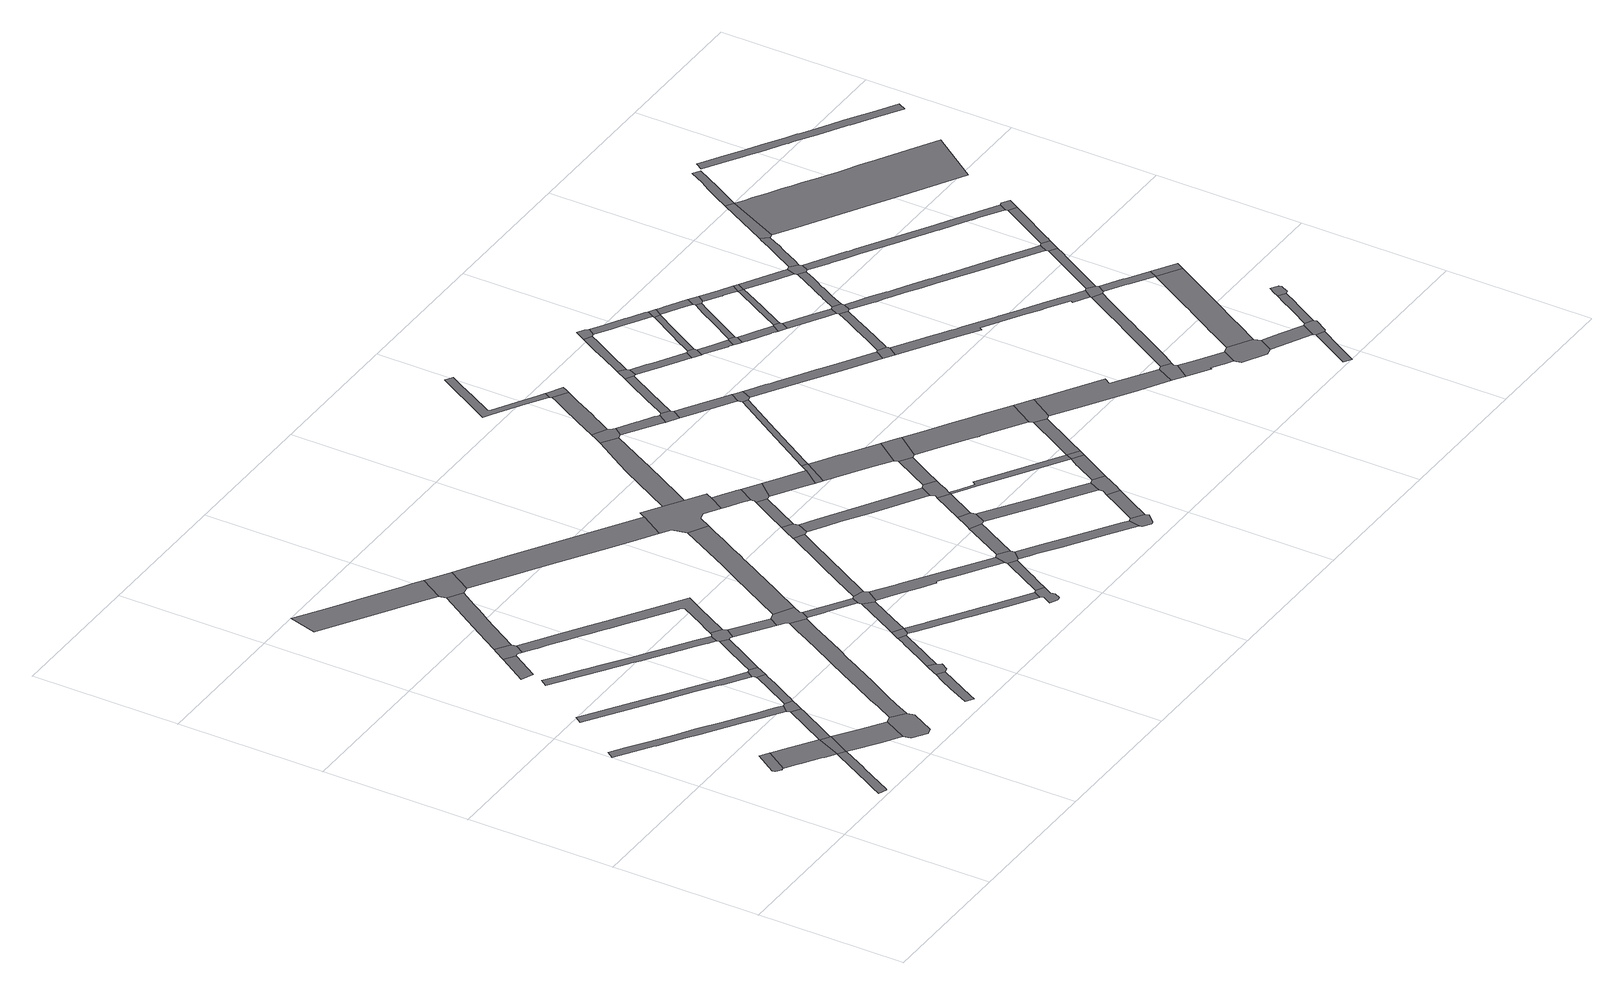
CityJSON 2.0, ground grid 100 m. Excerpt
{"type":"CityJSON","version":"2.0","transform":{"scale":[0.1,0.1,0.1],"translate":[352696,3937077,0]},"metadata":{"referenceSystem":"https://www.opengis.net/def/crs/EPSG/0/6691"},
"CityObjects":{
"road1":{"type":"Road","geometry":[{"type":"MultiSurface","lod":"1","boundaries":[[[0,1,2,3,4,5,6,7]]]}]},
"road2":{"type":"Road","attributes":{"RoadStructureAttribute.sectionType":"1"},"geometry":[{"type":"MultiSurface","lod":"1","boundaries":[[[8,9,10,11,5,4,12,13,14,15,16,17]]]}]},
"road3":{"type":"Road","attributes":{"RoadStructureAttribute.sectionType":"1"},"geometry":[{"type":"MultiSurface","lod":"1","boundaries":[[[18,19,20,21,22,23,24,25,26,27,28,29,30,31,32,33,34,35,36,37,38]]]}]},
"road4":{"type":"Road","attributes":{"RoadStructureAttribute.sectionType":"1"},"geometry":[{"type":"MultiSurface","lod":"1","boundaries":[[[39,40,41,42,43,17,44,45,46,47,48,49,50,51,52,53,54,55,56,57,43,58,59,60,61,62,63]]]}]},
"road5":{"type":"Road","geometry":[{"type":"MultiSurface","lod":"1","boundaries":[[[42,64,8,17,43]]]}]},
"road6":{"type":"Road","attributes":{"RoadStructureAttribute.sectionType":"1"},"geometry":[{"type":"MultiSurface","lod":"1","boundaries":[[[8,64,65,66,67,68,69]]]}]},
"road7":{"type":"Road","attributes":{"RoadStructureAttribute.sectionType":"1"},"geometry":[{"type":"MultiSurface","lod":"1","boundaries":[[[70,71,72,73,74,75,76,77,78,79,80,81,82,83,84,85,86,87,88,89,90,91,92,93]]]}]},
"road8":{"type":"Road","geometry":[{"type":"MultiSurface","lod":"1","boundaries":[[[62,94,95,96,97,98,99,63]]]}]},
"road9":{"type":"Road","geometry":[{"type":"MultiSurface","lod":"1","boundaries":[[[68,100,101,102,27,26,69]]]}]},
"road10":{"type":"Road","attributes":{"RoadStructureAttribute.sectionType":"1"},"geometry":[{"type":"MultiSurface","lod":"1","boundaries":[[[103,104,105,106,107,108]]]}]},
"road11":{"type":"Road","attributes":{"RoadStructureAttribute.sectionType":"1"},"geometry":[{"type":"MultiSurface","lod":"1","boundaries":[[[109,110,111,112,102,101,113,114,115,116,117,118,119,120,121]]]}]},
"road12":{"type":"Road","geometry":[{"type":"MultiSurface","lod":"1","boundaries":[[[122,123,124,125,106,105,126,127]]]}]},
"road13":{"type":"Road","attributes":{"RoadStructureAttribute.sectionType":"1"},"geometry":[{"type":"MultiSurface","lod":"1","boundaries":[[[128,129,130,131,132,133,134,135,136,137,138,139,140,141,142,143,144,145,146,147,148,149,150,151,152,153,154,155,156,157,158,159,160,161]]]}]},
"road14":{"type":"Road","geometry":[{"type":"MultiSurface","lod":"1","boundaries":[[[83,82,162,121,120,163,164,165,166]]]}]},
"road15":{"type":"Road","attributes":{"RoadStructureAttribute.sectionType":"1"},"geometry":[{"type":"MultiSurface","lod":"1","boundaries":[[[167,168,124,123,169,170,171,172,173,174,175]]]}]},
"road16":{"type":"Road","attributes":{"RoadStructureAttribute.sectionType":"1"},"geometry":[{"type":"MultiSurface","lod":"1","boundaries":[[[176,177,178,179,180,181,182]]]}]},
"road17":{"type":"Road","attributes":{"RoadStructureAttribute.sectionType":"1"},"geometry":[{"type":"MultiSurface","lod":"1","boundaries":[[[183,184,185,186,187,188,189,190,191,192,193,194,195,196]]]}]},
"road18":{"type":"Road","attributes":{"RoadStructureAttribute.sectionType":"1"},"geometry":[{"type":"MultiSurface","lod":"1","boundaries":[[[165,197,198,199,200,201,202,203,204,166]]]}]},
"road19":{"type":"Road","attributes":{"RoadStructureAttribute.sectionType":"1"},"geometry":[{"type":"MultiSurface","lod":"1","boundaries":[[[205,206,207,208,209,210,211,212,213,214,215,216,217,218,219,220,221,222,223,224,225,226,227,228,229,230,231,232,233,234,235,236,237,99,98]]]}]},
"road20":{"type":"Road","attributes":{"RoadStructureAttribute.sectionType":"1"},"geometry":[{"type":"MultiSurface","lod":"1","boundaries":[[[238,239,240,241,242,243,244,245,246,247,248,249,250,251,252,253,254,255,256,257,258,259,260,261,262,263,264,265,266,267,268,269,270,271,122,127]]]}]},
"road21":{"type":"Road","geometry":[{"type":"MultiSurface","lod":"1","boundaries":[[[272,273,274,275,276,179,178,277]]]}]},
"road22":{"type":"Road","geometry":[{"type":"MultiSurface","lod":"1","boundaries":[[[278,161,160,199,198,279,280,281,260,259]]]}]},
"road23":{"type":"Road","attributes":{"RoadStructureAttribute.sectionType":"1"},"geometry":[{"type":"MultiSurface","lod":"1","boundaries":[[[282,283,284,285,286,287,288,289,290,291,292,293,294,295,296,297,275,274]]]}]},
"road24":{"type":"Road","attributes":{"RoadStructureAttribute.sectionType":"1"},"geometry":[{"type":"MultiSurface","lod":"1","boundaries":[[[298,281,280,299]]]}]},
"road25":{"type":"Road","geometry":[{"type":"MultiSurface","lod":"1","boundaries":[[[300,301,189,188,167,175,302]]]}]},
"road26":{"type":"Road","geometry":[{"type":"MultiSurface","lod":"1","boundaries":[[[303,304,289,288,305,306]]]}]},
"road27":{"type":"Road","geometry":[{"type":"MultiSurface","lod":"1","boundaries":[[[307,223,222,308,309,310,311,312,298,299]]]}]},
"road28":{"type":"Road","attributes":{"RoadStructureAttribute.sectionType":"1"},"geometry":[{"type":"MultiSurface","lod":"1","boundaries":[[[313,314,315,316,317,318,319,303,306]]]}]},
"road29":{"type":"Road","attributes":{"RoadStructureAttribute.sectionType":"1"},"geometry":[{"type":"MultiSurface","lod":"1","boundaries":[[[308,320,321,322,323,324,325,326,327,309]]]}]},
"road30":{"type":"Road","attributes":{"RoadStructureAttribute.sectionType":"1"},"geometry":[{"type":"MultiSurface","lod":"1","boundaries":[[[328,329,330,331,332,333,334,335,336,337,338,306,305,339,340,341,342,343,344,345,346,347,348,349,350,351]]]}]},
"road31":{"type":"Road","geometry":[{"type":"MultiSurface","lod":"1","boundaries":[[[325,324,316,315,352,353,354,355]]]}]},
"road32":{"type":"Road","attributes":{"RoadStructureAttribute.sectionType":"1"},"geometry":[{"type":"MultiSurface","lod":"1","boundaries":[[[356,357,358,359,300,302,360,361,362,363,364,365,366]]]}]},
"road33":{"type":"Road","attributes":{"RoadStructureAttribute.sectionType":"1"},"geometry":[{"type":"MultiSurface","lod":"1","boundaries":[[[367,368,369,370,371,372,312,311,373,374,375,376,377,378,379,380,381,382,383,384,385,386,387,388]]]}]},
"road34":{"type":"Road","attributes":{"RoadStructureAttribute.sectionType":"1"},"geometry":[{"type":"MultiSurface","lod":"1","boundaries":[[[389,390,391,392,393,394,355,354,395,396,397,398,399,400,401,402,403]]]}]},
"road35":{"type":"Road","geometry":[{"type":"MultiSurface","lod":"1","boundaries":[[[404,405,406,328,351,407,408,409,410,411,412,413,414]]]}]},
"road36":{"type":"Road","attributes":{"RoadStructureAttribute.sectionType":"1"},"geometry":[{"type":"MultiSurface","lod":"1","boundaries":[[[415,416,417,418,419,353,352,420,421,422,423,424,425,426,427,428,429,430]]]}]},
"road37":{"type":"Road","attributes":{"RoadStructureAttribute.sectionType":"1"},"geometry":[{"type":"MultiSurface","lod":"1","boundaries":[[[431,432,433,434,406,405,435,436,437,438,439,440,441]]]}]},
"road38":{"type":"Road","geometry":[{"type":"MultiSurface","lod":"1","boundaries":[[[402,442,443,444,445,446,403]]]}]},
"road39":{"type":"Road","geometry":[{"type":"MultiSurface","lod":"1","boundaries":[[[447,448,449,450,451,452,453,454,366,365,455,367,388]]]}]},
"road40":{"type":"Road","geometry":[{"type":"MultiSurface","lod":"1","boundaries":[[[456,457,458,459,430,429,431,441]]]}]},
"road41":{"type":"Road","attributes":{"RoadStructureAttribute.sectionType":"1"},"geometry":[{"type":"MultiSurface","lod":"1","boundaries":[[[460,461,445,444,462]]]}]},
"road42":{"type":"Road","attributes":{"RoadStructureAttribute.sectionType":"1"},"geometry":[{"type":"MultiSurface","lod":"1","boundaries":[[[458,463,464,465,466,467,468,469,459]]]}]},
"road43":{"type":"Road","attributes":{"RoadStructureAttribute.sectionType":"1"},"geometry":[{"type":"MultiSurface","lod":"1","boundaries":[[[470,471,472,473,474,475,476,477,450,449]]]}]},
"road44":{"type":"Road","attributes":{"RoadStructureAttribute.sectionType":"1"},"geometry":[{"type":"MultiSurface","lod":"1","boundaries":[[[478,479,480,481,482,457,456,483,484,485,486,487,488,489,490,491]]]}]},
"road45":{"type":"Road","attributes":{"RoadStructureAttribute.sectionType":"1"},"geometry":[{"type":"MultiSurface","lod":"1","boundaries":[[[492,493,494,443,442,495,496,497,498,499,500,501]]]}]},
"road46":{"type":"Road","geometry":[{"type":"MultiSurface","lod":"1","boundaries":[[[502,503,504,474,473,505,460,462]]]}]},
"road47":{"type":"Road","geometry":[{"type":"MultiSurface","lod":"1","boundaries":[[[506,507,508,509,510,467,466,511]]]}]},
"road48":{"type":"Road","attributes":{"RoadStructureAttribute.sectionType":"1"},"geometry":[{"type":"MultiSurface","lod":"1","boundaries":[[[452,512,513,514,515,516,517,518,519,453]]]}]},
"road49":{"type":"Road","attributes":{"RoadStructureAttribute.sectionType":"1"},"geometry":[{"type":"MultiSurface","lod":"1","boundaries":[[[520,521,522,503,502,523,524,525]]]}]},
"road50":{"type":"Road","attributes":{"RoadStructureAttribute.sectionType":"1"},"geometry":[{"type":"MultiSurface","lod":"1","boundaries":[[[526,527,528,508,507]]]}]},
"road51":{"type":"Road","geometry":[{"type":"MultiSurface","lod":"1","boundaries":[[[529,530,478,491,531,532,533,534,535]]]}]},
"road52":{"type":"Road","geometry":[{"type":"MultiSurface","lod":"1","boundaries":[[[524,536,537,538,525]]]}]},
"road53":{"type":"Road","geometry":[{"type":"MultiSurface","lod":"1","boundaries":[[[500,539,540,528,527,541,542,543,544,545,546,547,501]]]}]},
"road54":{"type":"Road","attributes":{"RoadStructureAttribute.sectionType":"1"},"geometry":[{"type":"MultiSurface","lod":"1","boundaries":[[[548,549,550,506,511,551,552]]]}]},
"road55":{"type":"Road","geometry":[{"type":"MultiSurface","lod":"1","boundaries":[[[553,554,555,556,557,517,516,558]]]}]},
"road56":{"type":"Road","attributes":{"RoadStructureAttribute.sectionType":"1"},"geometry":[{"type":"MultiSurface","lod":"1","boundaries":[[[559,560,530,529,561,562]]]}]},
"road57":{"type":"Road","attributes":{"RoadStructureAttribute.sectionType":"1"},"geometry":[{"type":"MultiSurface","lod":"1","boundaries":[[[536,563,564,565,566,567,568,569,570,537]]]}]},
"road58":{"type":"Road","attributes":{"RoadStructureAttribute.sectionType":"1"},"geometry":[{"type":"MultiSurface","lod":"1","boundaries":[[[546,571,572,573,574,547]]]}]},
"road59":{"type":"Road","attributes":{"RoadStructureAttribute.sectionType":"1"},"geometry":[{"type":"MultiSurface","lod":"1","boundaries":[[[575,576,577,578,579,580,581,553,558]]]}]},
"road60":{"type":"Road","attributes":{"RoadStructureAttribute.sectionType":"1"},"geometry":[{"type":"MultiSurface","lod":"1","boundaries":[[[582,583,584,585,586,541,527,587,588,589,590]]]}]},
"road61":{"type":"Road","attributes":{"RoadStructureAttribute.sectionType":"1"},"geometry":[{"type":"MultiSurface","lod":"1","boundaries":[[[591,592,593,594,595,596,556,555,597,598,599,600,601,602,603]]]}]},
"road62":{"type":"Road","geometry":[{"type":"MultiSurface","lod":"1","boundaries":[[[604,605,559,562,606,607,608,609,610,548,552]]]}]},
"road63":{"type":"Road","attributes":{"RoadStructureAttribute.sectionType":"1"},"geometry":[{"type":"MultiSurface","lod":"1","boundaries":[[[611,612,613,614,615,616,617,618,619,620,621,622,623,624,625,626,627,628,629,630]]]}]},
"road64":{"type":"Road","attributes":{"RoadStructureAttribute.sectionType":"1"},"geometry":[{"type":"MultiSurface","lod":"1","boundaries":[[[631,632,633,634,635,636,637,638,538,537]]]}]},
"road65":{"type":"Road","geometry":[{"type":"MultiSurface","lod":"1","boundaries":[[[639,566,565,573,572,640,641]]]}]},
"road66":{"type":"Road","geometry":[{"type":"MultiSurface","lod":"1","boundaries":[[[642,643,577,576,644,645]]]}]},
"road67":{"type":"Road","attributes":{"RoadStructureAttribute.sectionType":"1"},"geometry":[{"type":"MultiSurface","lod":"1","boundaries":[[[646,647,648,610,609,649,650,590]]]}]},
"road68":{"type":"Road","geometry":[{"type":"MultiSurface","lod":"1","boundaries":[[[629,603,602,651,652,653,630]]]}]},
"road69":{"type":"Road","attributes":{"RoadStructureAttribute.sectionType":"1"},"geometry":[{"type":"MultiSurface","lod":"1","boundaries":[[[644,654,655,656,657,658,659,645]]]}]},
"road70":{"type":"Road","geometry":[{"type":"MultiSurface","lod":"1","boundaries":[[[590,650,660,582]]]}]},
"road71":{"type":"Road","attributes":{"RoadStructureAttribute.sectionType":"1"},"geometry":[{"type":"MultiSurface","lod":"1","boundaries":[[[642,661,662,663,664,665,666,667,643]]]}]},
"road72":{"type":"Road","attributes":{"RoadStructureAttribute.sectionType":"1"},"geometry":[{"type":"MultiSurface","lod":"1","boundaries":[[[640,668,669,670,671,672,673,674,675,676,677,678,679,641]]]}]},
"road73":{"type":"Road","geometry":[{"type":"MultiSurface","lod":"1","boundaries":[[[680,681,656,655,682,637,636,683]]]}]},
"road74":{"type":"Road","attributes":{"RoadStructureAttribute.sectionType":"1"},"geometry":[{"type":"MultiSurface","lod":"1","boundaries":[[[660,684,685,686,687,688,689,690,691,582]]]}]},
"road75":{"type":"Road","geometry":[{"type":"MultiSurface","lod":"1","boundaries":[[[692,664,663,693,694,695]]]}]},
"road76":{"type":"Road","attributes":{"RoadStructureAttribute.sectionType":"1"},"geometry":[{"type":"MultiSurface","lod":"1","boundaries":[[[696,697,698,699,700,701,702,703,704,705,706,707,708,694,693]]]}]},
"road77":{"type":"Road","attributes":{"RoadStructureAttribute.sectionType":"1"},"geometry":[{"type":"MultiSurface","lod":"1","boundaries":[[[709,710,711,712,713,714,715,716,692,695]]]}]},
"road78":{"type":"Road","geometry":[{"type":"MultiSurface","lod":"1","boundaries":[[[672,688,687,717,718,673]]]}]},
"road79":{"type":"Road","attributes":{"RoadStructureAttribute.sectionType":"1"},"geometry":[{"type":"MultiSurface","lod":"1","boundaries":[[[719,720,721,722,723,724,725,726,727,728,729,730,731,732,733,680,683]]]}]},
"road80":{"type":"Road","geometry":[{"type":"MultiSurface","lod":"1","boundaries":[[[734,735,703,702,736,737,738]]]}]},
"road81":{"type":"Road","geometry":[{"type":"MultiSurface","lod":"1","boundaries":[[[739,740,713,712,741,742]]]}]},
"road82":{"type":"Road","attributes":{"RoadStructureAttribute.sectionType":"1"},"geometry":[{"type":"MultiSurface","lod":"1","boundaries":[[[736,743,744,745,746,747,748,749,750,737]]]}]},
"road83":{"type":"Road","attributes":{"RoadStructureAttribute.sectionType":"1"},"geometry":[{"type":"MultiSurface","lod":"1","boundaries":[[[751,752,753,754,755,756,757,758,734,738]]]}]},
"road84":{"type":"Road","attributes":{"RoadStructureAttribute.sectionType":"1"},"geometry":[{"type":"MultiSurface","lod":"1","boundaries":[[[759,760,761,762,763,764,718,717,765,766,767,768]]]}]},
"road85":{"type":"Road","geometry":[{"type":"MultiSurface","lod":"1","boundaries":[[[748,747,769,770,771,772,773]]]}]},
"road86":{"type":"Road","attributes":{"RoadStructureAttribute.sectionType":"1"},"geometry":[{"type":"MultiSurface","lod":"1","boundaries":[[[741,774,775,776,777,778,779,780,781,782,783,742]]]}]},
"road87":{"type":"Road","geometry":[{"type":"MultiSurface","lod":"1","boundaries":[[[784,785,786,723,722,787,788]]]}]},
"road88":{"type":"Road","attributes":{"RoadStructureAttribute.sectionType":"1"},"geometry":[{"type":"MultiSurface","lod":"1","boundaries":[[[789,790,791,792,793,794,795,796,797,798,771,770]]]}]},
"road89":{"type":"Road","geometry":[{"type":"MultiSurface","lod":"1","boundaries":[[[799,779,778,800,755,754,801]]]}]},
"road90":{"type":"Road","attributes":{"RoadStructureAttribute.sectionType":"1"},"geometry":[{"type":"MultiSurface","lod":"1","boundaries":[[[772,802,803,804,805,806,807,808,773]]]}]},
"road91":{"type":"Road","geometry":[{"type":"MultiSurface","lod":"1","boundaries":[[[809,810,811,794,793,812]]]}]},
"road92":{"type":"Road","attributes":{"RoadStructureAttribute.sectionType":"1"},"geometry":[{"type":"MultiSurface","lod":"1","boundaries":[[[813,814,815,816,817,818,819,820,799,801]]]}]},
"road93":{"type":"Road","attributes":{"RoadStructureAttribute.sectionType":"1"},"geometry":[{"type":"MultiSurface","lod":"1","boundaries":[[[785,821,822,823,824,825,826,827,828,829,830,831,832,786]]]}]},
"road94":{"type":"Road","geometry":[{"type":"MultiSurface","lod":"1","boundaries":[[[767,833,834,835,836,837,838,768]]]}]},
"road95":{"type":"Road","attributes":{"RoadStructureAttribute.sectionType":"1"},"geometry":[{"type":"MultiSurface","lod":"1","boundaries":[[[839,840,841,842,843,844,845,846,847,848,809,812]]]}]},
"road96":{"type":"Road","geometry":[{"type":"MultiSurface","lod":"1","boundaries":[[[816,815,806,805,849,850]]]}]},
"road97":{"type":"Road","attributes":{"RoadStructureAttribute.sectionType":"1"},"geometry":[{"type":"MultiSurface","lod":"1","boundaries":[[[851,852,853,854,855,856,857,835,834]]]}]},
"road98":{"type":"Road","attributes":{"RoadStructureAttribute.sectionType":"1"},"geometry":[{"type":"MultiSurface","lod":"1","boundaries":[[[849,858,859,860,861,862,863,864,865,866,850]]]}]},
"road99":{"type":"Road","geometry":[{"type":"MultiSurface","lod":"1","boundaries":[[[867,868,844,843,825,824,869,870]]]}]},
"road100":{"type":"Road","attributes":{"RoadStructureAttribute.sectionType":"1"},"geometry":[{"type":"MultiSurface","lod":"1","boundaries":[[[871,872,873,874,875,876,877,878,879,880,881,874,864,882,883,811,810]]]}]},
"road101":{"type":"Road","attributes":{"RoadStructureAttribute.sectionType":"1"},"geometry":[{"type":"MultiSurface","lod":"1","boundaries":[[[884,885,886,887,888,889,890,891,892,893,894,895,896,897,898,899,900,901,902,903,904,905,906,907,788,787,908,909,910,911,912,913,914,915,916,917,918]]]}]},
"road102":{"type":"Road","geometry":[{"type":"MultiSurface","lod":"1","boundaries":[[[874,881,919,865,864]]]}]},
"road103":{"type":"Road","geometry":[{"type":"MultiSurface","lod":"1","boundaries":[[[920,921,922,856,855,923,924,925,926]]]}]},
"road104":{"type":"Road","attributes":{"RoadStructureAttribute.sectionType":"1"},"geometry":[{"type":"MultiSurface","lod":"1","boundaries":[[[867,927,928,929,930,931,932,933,934,935,936,937,938,939,940,941,942,943,944,945,946,947,948,868]]]}]},
"road105":{"type":"Road","attributes":{"RoadStructureAttribute.sectionType":"1"},"geometry":[{"type":"MultiSurface","lod":"1","boundaries":[[[949,950,951,838,837,952,953,954,955,956,957,958,959,960,961,962,963,964]]]}]},
"road106":{"type":"Road","attributes":{"RoadStructureAttribute.sectionType":"1"},"geometry":[{"type":"MultiSurface","lod":"1","boundaries":[[[965,966,967,968,969,970,971,972]]]}]},
"road107":{"type":"Road","attributes":{"RoadStructureAttribute.sectionType":"1"},"geometry":[{"type":"MultiSurface","lod":"1","boundaries":[[[973,974,975,976,977,978,920,926]]]}]},
"road108":{"type":"Road","geometry":[{"type":"MultiSurface","lod":"1","boundaries":[[[979,937,936,980,981,982,983,879,878]]]}]},
"road109":{"type":"Road","attributes":{"RoadStructureAttribute.sectionType":"1"},"geometry":[{"type":"MultiSurface","lod":"1","boundaries":[[[869,984,985,986,987,988,989,990,991,992,993,994,995,996,997,998,999,1000,1001,1002,1003,1004,1005,1006,1007,1008,1009,1010,1011,1012,1013,1014,1015,1016,1017,1018,1019,1020,1021,1022,1023,1024,870]]]}]},
"road110":{"type":"Road","geometry":[{"type":"MultiSurface","lod":"1","boundaries":[[[1025,1026,975,974,968,967,1027,1028]]]}]},
"road111":{"type":"Road","attributes":{"RoadStructureAttribute.sectionType":"1"},"geometry":[{"type":"MultiSurface","lod":"1","boundaries":[[[1029,1030,1031,1032,1033,1034,983,982,1035,1036,1037,1038,1039,1040,1041]]]}]},
"road112":{"type":"Road","attributes":{"RoadStructureAttribute.sectionType":"1"},"geometry":[{"type":"MultiSurface","lod":"1","boundaries":[[[1042,1043,1044,1045,1046,1047,1048,1049,1050,1051,1052,922,921,1053,1054,1055,1056,1057,1058,1059,1060,1061]]]}]},
"road113":{"type":"Road","geometry":[{"type":"MultiSurface","lod":"1","boundaries":[[[964,963,1062,1063,1064,1065,884,918]]]}]},
"road114":{"type":"Road","attributes":{"RoadStructureAttribute.sectionType":"1"},"geometry":[{"type":"MultiSurface","lod":"1","boundaries":[[[1025,1066,1067,1068,1069,1070,1071,1072,1073,1074,1075,1076,1077,1078,1026]]]}]},
"road115":{"type":"Road","attributes":{"RoadStructureAttribute.sectionType":"1"},"geometry":[{"type":"MultiSurface","lod":"1","boundaries":[[[1079,1080,1081,1082,1063,1062,1083,1084,1042]]]}]},
"road116":{"type":"Road","attributes":{"RoadStructureAttribute.sectionType":"1"},"geometry":[{"type":"MultiSurface","lod":"1","boundaries":[[[1064,1085,1086,1087,1088,1089,1090,1091,1092,1093,1094,1095,1096,1097,1065]]]}]},
"road117":{"type":"Road","geometry":[{"type":"MultiSurface","lod":"1","boundaries":[[[1040,1098,1099,1100,1041]]]}]},
"road118":{"type":"Road","geometry":[{"type":"MultiSurface","lod":"1","boundaries":[[[1101,1102,1103,1073,1072,1104,1105,1106]]]}]},
"road119":{"type":"Road","attributes":{"RoadStructureAttribute.sectionType":"1"},"geometry":[{"type":"MultiSurface","lod":"1","boundaries":[[[1107,1108,1109,1110,1111,1112,1113,981,980,1114,1115,1116,1117,1118,1119,1120,1121,1122,1123,1124,1125,1126,1127,1128,1129,1130,1131,1132,1133]]]}]},
"road120":{"type":"Road","geometry":[{"type":"MultiSurface","lod":"1","boundaries":[[[1134,1079,1042,1061]]]}]},
"road121":{"type":"Road","geometry":[{"type":"MultiSurface","lod":"1","boundaries":[[[1003,1002,1092,1091,1135,1136,1137]]]}]},
"road122":{"type":"Road","attributes":{"RoadStructureAttribute.sectionType":"1"},"geometry":[{"type":"MultiSurface","lod":"1","boundaries":[[[1138,1139,1140,1141,1142,1143,1144,1145,1100,1099]]]}]},
"road123":{"type":"Road","attributes":{"RoadStructureAttribute.sectionType":"1"},"geometry":[{"type":"MultiSurface","lod":"1","boundaries":[[[1136,1146,1147,1148,1149,1150,1151,1152,1153,1154,1155,1156,1157,1158,1159,1160,1137]]]}]},
"road124":{"type":"Road","attributes":{"function":"2","RoadStructureAttribute.sectionType":"1"},"geometry":[{"type":"MultiSurface","lod":"1","boundaries":[[[1161,1162,1163,1164,1165,1166,1167,1168,1169,1170,1171,1172,1173,1174,1175,1176,1177,1178,1179,1180,1181,1182,1183,1184,1185,1186,1099,1098]]]}]},
"road125":{"type":"Road","geometry":[{"type":"MultiSurface","lod":"1","boundaries":[[[1133,1132,1154,1153,1187,1188]]]}]},
"road126":{"type":"Road","attributes":{"RoadStructureAttribute.sectionType":"1"},"geometry":[{"type":"MultiSurface","lod":"1","boundaries":[[[1189,1190,1191,1192,1193,1194,1195,1196,1197,1198,1199,1200,1201,1202,1203,1204,1205,1206,1207,1208,1209,1210,1211,1212,1213,1214,1215,1216,1217,1218,1219,1220]]]}]}
},
"vertices":[
[372,694,0],[409,669,0],[411,672,0],[419,672,0],[426,673,0],[528,824,0],[469,864,0],[368,713,0],
[798,642,0],[791,647,0],[608,770,0],[529,823,0],[505,621,0],[528,604,0],[536,599,0],[636,533,0],[653,522,0],[722,476,0],
[10,1602,0],[245,1445,0],[252,1440,0],[411,1334,0],[488,1282,0],[539,1248,0],[728,1120,0],[786,1082,0],[959,966,0],[1002,1012,0],[974,1030,0],[921,1066,0],[878,1094,0],[664,1237,0],[541,1320,0],[520,1334,0],[417,1402,0],[262,1505,0],[197,1548,0],[142,1584,0],[43,1652,0],
[1024,489,0],[1014,496,0],[968,526,0],[862,600,0],[772,442,0],[642,330,0],[616,284,0],[602,259,0],[596,249,0],[562,188,0],[516,104,0],[485,49,0],[542,27,0],[549,39,0],[582,99,0],[628,182,0],[672,260,0],[673,262,0],[675,266,0],[829,403,0],[921,339,0],[922,339,0],[965,310,0],[1080,235,0],[1167,394,0],
[858,603,0],
[927,726,0],[971,805,0],[1011,873,0],[1028,904,0],[964,941,0],
[233,1956,0],[386,1854,0],[460,1805,0],[615,1704,0],[706,1642,0],[735,1623,0],[865,1539,0],[953,1480,0],[979,1461,0],[1020,1431,0],[1081,1390,0],[1118,1365,0],[1171,1330,0],[1203,1378,0],[1107,1440,0],[1056,1472,0],[1047,1478,0],[980,1525,0],[930,1559,0],[816,1635,0],[734,1690,0],[701,1712,0],[586,1790,0],[267,2005,0],
[1093,184,0],[1184,122,0],[1230,134,0],[1316,293,0],[1303,341,0],[1215,407,0],
[1050,944,0],[1077,991,0],[1023,1015,0],
[576,2524,0],[613,2580,0],[654,2647,0],[581,2694,0],[453,2493,0],[532,2456,0],
[1170,1277,0],[1121,1190,0],[1105,1162,0],[1043,1051,0],[1095,1024,0],[1107,1044,0],[1135,1095,0],[1154,1129,0],[1177,1169,0],[1204,1218,0],[1221,1249,0],[1235,1273,0],[1183,1302,0],
[744,2702,0],[738,2731,0],[643,2792,0],[629,2770,0],[672,2651,0],[700,2633,0],
[1332,1820,0],[1231,1888,0],[1204,1907,0],[1106,1972,0],[1095,1979,0],[986,2052,0],[964,2067,0],[922,2096,0],[805,2178,0],[787,2191,0],[744,2219,0],[732,2227,0],[690,2256,0],[612,2309,0],[504,2383,0],[470,2333,0],[615,2234,0],[656,2206,0],[796,2113,0],[803,2108,0],[917,2031,0],[934,2019,0],[985,1982,0],[1012,1964,0],[1075,1922,0],[1125,1888,0],[1140,1878,0],[1197,1839,0],[1201,1837,0],[1279,1784,0],[1333,1747,0],[1348,1736,0],[1393,1706,0],[1420,1759,0],
[1181,1323,0],[1255,1310,0],[1265,1328,0],[1279,1352,0],[1227,1381,0],
[977,3317,0],[751,2962,0],[850,2911,0],[853,2915,0],[897,2986,0],[940,3052,0],[968,3096,0],[999,3144,0],[1071,3256,0],
[1640,74,0],[1663,116,0],[1802,373,0],[1749,403,0],[1712,338,0],[1667,257,0],[1590,109,0],
[262,3807,0],[589,3604,0],[640,3571,0],[813,3463,0],[904,3406,0],[966,3367,0],[1066,3530,0],[1004,3568,0],[987,3578,0],[952,3599,0],[951,3600,0],[685,3766,0],[529,3863,0],[317,3996,0],
[1358,1495,0],[1446,1649,0],[1398,1686,0],[1355,1610,0],[1331,1568,0],[1285,1486,0],[1252,1426,0],[1236,1397,0],
[1359,451,0],[1404,531,0],[1438,593,0],[1447,609,0],[1493,689,0],[1496,694,0],[1529,754,0],[1581,847,0],[1624,925,0],[1630,937,0],[1682,1029,0],[1757,1164,0],[1789,1223,0],[1816,1271,0],[1819,1276,0],[1836,1307,0],[1854,1340,0],[1868,1366,0],[1776,1429,0],[1738,1359,0],[1696,1282,0],[1692,1275,0],[1612,1130,0],[1567,1050,0],[1535,992,0],[1523,970,0],[1489,908,0],[1480,894,0],[1424,792,0],[1398,745,0],[1314,595,0],[1298,554,0],[1279,521,0],
[761,2594,0],[788,2578,0],[839,2546,0],[971,2460,0],[990,2448,0],[1032,2422,0],[1088,2386,0],[1106,2374,0],[1122,2363,0],[1185,2322,0],[1188,2320,0],[1275,2264,0],[1381,2195,0],[1400,2183,0],[1419,2170,0],[1572,2071,0],[1585,2063,0],[1596,2043,0],[1553,1965,0],[1506,1882,0],[1475,1828,0],[1448,1780,0],[1519,1740,0],[1526,1752,0],[1643,1961,0],[1684,2033,0],[1688,2040,0],[1709,2077,0],[1509,2208,0],[1319,2331,0],[1248,2376,0],[1155,2437,0],[992,2542,0],[865,2623,0],
[1866,431,0],[1853,440,0],[1849,460,0],[1800,497,0],[1757,418,0],[1833,381,0],
[1439,1763,0],[1463,1656,0],[1481,1644,0],[1526,1711,0],
[1907,563,0],[1919,588,0],[1935,615,0],[1950,644,0],[1961,662,0],[2005,742,0],[2019,768,0],[1968,796,0],[1961,783,0],[1939,743,0],[1935,736,0],[1891,657,0],[1885,647,0],[1853,588,0],[1840,566,0],[1812,518,0],
[1763,1551,0],[1719,1484,0],
[1224,3431,0],[1146,3481,0],[1120,3265,0],
[2003,859,0],[1989,833,0],[2041,771,0],[2076,819,0],
[1771,1449,0],[1887,1373,0],[1918,1426,0],[1913,1445,0],[1938,1492,0],[1811,1563,0],
[2107,877,0],[2135,929,0],[2234,1111,0],[2176,1169,0],[2124,1076,0],[2064,969,0],[2026,900,0],
[1938,1339,0],[1987,1308,0],[1994,1304,0],[2030,1280,0],[2170,1191,0],[2199,1244,0],[2059,1333,0],[2027,1353,0],
[2802,346,0],[2704,410,0],[2534,520,0],[2520,529,0],[2443,579,0],[2439,581,0],[2430,587,0],[2411,599,0],[2207,733,0],[2199,738,0],[2192,742,0],[2088,740,0],[2136,709,0],[2170,686,0],[2235,643,0],[2290,606,0],[2325,583,0],[2369,556,0],[2393,540,0],[2412,528,0],[2493,475,0],[2616,395,0],[2760,302,0],[2772,294,0],
[2248,1116,0],[2305,1196,0],[2294,1228,0],[2218,1248,0],
[1622,3183,0],[1563,3220,0],[1450,3290,0],[1367,3342,0],[1447,3062,0],[1585,2975,0],[1643,2938,0],[1936,2752,0],[2084,2660,0],[2209,2582,0],[2314,2750,0],
[2301,2442,0],[2105,2086,0],[2072,2027,0],[2041,1970,0],[2029,1950,0],[1884,1695,0],[1970,1549,0],[2005,1612,0],[2052,1696,0],[2100,1782,0],[2104,1789,0],[2149,1869,0],[2172,1911,0],[2200,1962,0],[2214,1988,0],[2225,2007,0],[2250,2051,0],[2289,2123,0],[2296,2135,0],[2346,2225,0],[2396,2316,0],[2427,2372,0],
[2563,1861,0],[2510,1768,0],[2481,1716,0],[2412,1593,0],[2401,1574,0],[2313,1418,0],[2421,1452,0],[2432,1473,0],[2464,1529,0],[2489,1572,0],[2534,1651,0],[2535,1653,0],[2574,1721,0],[2639,1836,0],[2570,1875,0],
[2844,265,0],[2877,324,0],[2823,354,0],[2780,290,0],[2784,270,0],[2780,263,0],[2754,215,0],[2802,188,0],[2816,192,0],[2830,196,0],[2851,236,0],
[2662,964,0],[2480,1082,0],[2463,1093,0],[2443,1106,0],[2380,1147,0],[2374,1037,0],[2500,957,0],[2594,898,0],[2602,912,0],[2608,908,0],[2626,897,0],[2742,821,0],[2866,741,0],[2949,687,0],[2985,664,0],[3007,739,0],
[2987,644,0],[2948,575,0],[2911,510,0],[2901,490,0],[2910,383,0],[2953,456,0],[2954,458,0],[2980,502,0],[2996,529,0],[3022,575,0],[3042,610,0],
[2669,1841,0],[2712,1920,0],[2703,1953,0],[2636,1991,0],[2609,1944,0],
[2474,2456,0],[2522,2470,0],[2625,2404,0],[2694,2513,0],[2719,2557,0],[2591,2637,0],[2469,2713,0],[2342,2792,0],[2278,2539,0],
[3061,615,0],[3114,671,0],[3109,698,0],[3036,749,0],
[2787,2258,0],[2706,2116,0],[2853,2220,0],
[3217,890,0],[3230,914,0],[3241,936,0],[3272,990,0],[3191,1028,0],[3167,984,0],[3164,979,0],
[2648,2390,0],[2752,2325,0],[2776,2310,0],[2794,2299,0],[2862,2408,0],[2837,2424,0],[2830,2428,0],[2779,2460,0],
[3746,256,0],[3710,280,0],[3417,472,0],[3264,572,0],[3116,670,0],[3125,573,0],[3168,546,0],[3221,511,0],[3243,497,0],[3309,452,0],[3374,409,0],[3385,402,0],[3556,290,0],[3730,178,0],
[3373,1521,0],[3066,1707,0],[2813,1860,0],[2784,1772,0],[2811,1756,0],[2832,1744,0],[2867,1722,0],[3022,1627,0],[3374,1412,0],[3422,1491,0],
[2882,2225,0],[2980,2335,0],[2920,2372,0],[2798,2276,0],
[3344,1077,0],[3337,1107,0],[3259,1149,0],[3214,1069,0],[3201,1045,0],[3302,997,0],
[2632,2709,0],[2794,2999,0],[2800,3011,0],[2824,3055,0],[2963,3310,0],[2864,3380,0],[2723,3159,0],[2676,3084,0],
[3136,2237,0],[3107,2255,0],[3028,2305,0],[3078,2103,0],[3142,2063,0],[3231,2177,0],
[3344,1119,0],[3453,1314,0],[3375,1358,0],
[3854,212,0],[3775,263,0],[3734,158,0],[3784,125,0],[3793,127,0],[3804,129,0],[3861,186,0],
[3188,2034,0],[3296,2206,0],[3262,2227,0],
[3377,1411,0],[3388,1379,0],[3463,1331,0],[3463,1332,0],[3480,1361,0],[3485,1371,0],[3513,1423,0],[3532,1456,0],[3454,1501,0],
[3979,659,0],[3885,721,0],[3664,866,0],[3619,788,0],[3936,579,0],
[3045,3379,0],[3017,3396,0],[3009,3415,0],[2912,3467,0],[2888,3421,0],[2995,3319,0],
[3918,512,0],[3856,404,0],[3933,352,0],[3998,466,0],
[3255,1992,0],[3450,1870,0],[3585,1785,0],[3704,1945,0],[3490,2083,0],[3474,2093,0],[3382,2151,0],[3302,2202,0],
[3587,1554,0],[3672,1705,0],[3597,1756,0],[3513,1606,0],
[3226,3173,0],[3251,3158,0],[3297,3226,0],[3276,3238,0],[3270,3242,0],[3178,3297,0],[3164,3306,0],
[4162,932,0],[3820,1146,0],[3632,1264,0],[3616,1239,0],[3524,1294,0],[3551,1255,0],[3606,1222,0],[3797,1102,0],[4137,889,0],
[3111,3826,0],[3086,3779,0],[2972,3576,0],[2972,3575,0],[2960,3555,0],[2948,3534,0],[3056,3499,0],[3073,3531,0],[3074,3533,0],[3098,3574,0],[3181,3724,0],[3232,3815,0],[3134,3870,0],
[3940,564,0],[3942,553,0],[4028,518,0],[4037,534,0],[4053,562,0],[4087,622,0],[4010,666,0],
[3106,3954,0],[2990,4021,0],[2828,4114,0],[2823,4134,0],[2904,4279,0],[2937,4338,0],[2938,4339,0],[2972,4401,0],[3007,4463,0],[3020,4485,0],[2969,4514,0],[2876,4349,0],[2873,4345,0],[2861,4322,0],[2760,4146,0],[2744,4117,0],[2796,4087,0],[2995,3967,0],[3128,3887,0],[3152,3928,0],
[3314,2234,0],[3468,2482,0],[3472,2487,0],[3502,2534,0],[3514,2554,0],[3705,2856,0],[3670,2875,0],[3479,2575,0],
[3802,1884,0],[3702,1713,0],[3825,1870,0],
[3369,3195,0],[3318,3227,0],[3333,3108,0],[3374,3174,0],
[4113,849,0],[4102,831,0],[4087,806,0],[4187,796,0],[4215,845,0],
[3248,3845,0],[3262,3870,0],[3164,3921,0],
[3382,3077,0],[3663,2905,0],[3704,2972,0],[3659,3000,0],[3587,3044,0],[3432,3139,0],
[4240,888,0],
[3473,3384,0],[3579,3568,0],[3580,3569,0],[3526,3599,0],[3509,3569,0],[3386,3349,0],[3380,3338,0],
[3835,1629,0],[4024,1511,0],[4072,1480,0],[4073,1480,0],[4352,1308,0],[4457,1476,0],[4314,1565,0],[4265,1597,0],[4219,1626,0],[4168,1657,0],[4116,1690,0],[3947,1794,0],
[3767,2933,0],[3730,2956,0],[3663,2904,0],[3733,2862,0],
[4296,987,0],[4298,989,0],[4310,1011,0],[4436,1230,0],[4359,1279,0],[4229,1047,0],[4199,993,0],[4168,941,0],
[3571,3681,0],[3596,3572,0],[3625,3627,0],[3619,3647,0],
[3603,3568,0],[3604,3568,0],[3708,3502,0],[3720,3495,0],[3814,3440,0],[3920,3377,0],[3922,3375,0],[3954,3428,0],[3947,3432,0],[3863,3482,0],[3760,3545,0],[3725,3566,0],[3724,3567,0],
[3709,3806,0],[3746,3872,0],[3785,3940,0],[3817,3997,0],[3765,4027,0],[3707,3925,0],[3662,3844,0],[3655,3831,0],
[4466,1238,0],[4571,1405,0],
[3877,2773,0],[4013,2690,0],[4263,2537,0],[4493,2397,0],[4535,2465,0],[4418,2534,0],[4285,2616,0],[4215,2659,0],[4191,2673,0],[4109,2723,0],[4011,2783,0],[3962,2813,0],[3926,2835,0],[3899,2852,0],[3799,2914,0],
[3973,3433,0],[3969,3432,0],[3981,3340,0],[4012,3393,0],[4007,3413,0],
[3856,4072,0],[3806,4100,0],[3838,4003,0],[3871,4052,0],
[3993,3333,0],[4020,3317,0],[4134,3250,0],[4136,3249,0],[4164,3232,0],[4195,3286,0],[4153,3311,0],[4107,3337,0],
[4095,3562,0],[4111,3588,0],[4133,3624,0],[4220,3769,0],[4183,3784,0],[4076,3609,0],[4048,3563,0],[4048,3562,0],
[4986,1081,0],[4948,1106,0],[4956,1119,0],[4966,1135,0],[4976,1151,0],[4617,1376,0],[4670,1109,0],[4972,918,0],[5161,806,0],[5229,929,0],
[4197,3212,0],[4216,3201,0],[4247,3256,0],[4244,3270,0],[4209,3289,0],
[3939,3942,0],[3947,3937,0],[4000,3906,0],[4079,3860,0],[4182,3798,0],[4213,3849,0],[4196,3859,0],[4087,3923,0],[4082,3927,0],[3961,3998,0],
[4609,2430,0],[4607,2440,0],[4551,2465,0],[4562,2354,0],[4612,2421,0],
[4242,3186,0],[4248,3183,0],[4387,3103,0],[4391,3101,0],[4428,3079,0],[4459,3133,0],[4443,3142,0],[4356,3193,0],[4296,3228,0],[4266,3245,0],
[4257,3823,0],[4183,3785,0],[4227,3772,0],
[4347,3447,0],[4412,3558,0],[4413,3558,0],[4453,3622,0],[4418,3642,0],[4366,3559,0],[4313,3467,0],
[4512,3100,0],[4508,3115,0],[4474,3136,0],[4481,3048,0],
[4328,3712,0],[4365,3690,0],[4414,3661,0],[4444,3712,0],[4407,3734,0],[4324,3783,0],[4322,3784,0],[4280,3809,0],
[4614,2453,0],[4718,2639,0],[4772,2739,0],[4822,2829,0],[4770,2860,0],[4720,2768,0],[4674,2684,0],[4665,2667,0],[4658,2654,0],[4649,2639,0],[4610,2567,0],[4567,2492,0],
[5192,788,0],[5243,756,0],[5318,856,0],[5310,876,0],[5323,897,0],[5258,936,0],
[4491,3042,0],[4521,3024,0],[4653,2945,0],[4703,2916,0],[4765,2879,0],[4794,2931,0],[4715,2980,0],[4696,2992,0],[4607,3044,0],[4522,3095,0],
[4473,3626,0],[4506,3675,0],
[5389,663,0],[5397,676,0],[5469,632,0],[5478,626,0],[5530,594,0],[5587,689,0],[5421,792,0],
[4496,3612,0],[4573,3564,0],[4586,3556,0],[4587,3556,0],[4656,3513,0],[4659,3511,0],[4673,3502,0],[4708,3555,0],[4626,3603,0],
[4866,2906,0],[4814,2937,0],[4841,2834,0],[4871,2887,0],
[4521,3140,0],[4605,3294,0],[4682,3434,0],[4708,3482,0],[4715,3478,0],[4816,3418,0],[4903,3367,0],[5001,3308,0],[5024,3369,0],[5002,3382,0],[4740,3536,0],[4665,3486,0],[4571,3314,0],
[5730,1734,0],[5683,1763,0],[5626,1798,0],[5572,1831,0],[5565,1835,0],[5515,1866,0],[5421,1924,0],[5403,1935,0],[5394,1940,0],[5381,1948,0],[5365,1958,0],[5258,2023,0],[5235,2037,0],[5218,2047,0],[5161,2083,0],[5111,2114,0],[5032,2161,0],[5031,2162,0],[4987,2185,0],[4953,2207,0],[4905,2237,0],[4845,2275,0],[4826,2287,0],[4789,2311,0],[4591,2336,0],[4944,2119,0],[5057,2049,0],[5069,2070,0],[5335,1907,0],[5411,1861,0],[5451,1837,0],[5533,1786,0],[5592,1751,0],[5583,1736,0],[5685,1673,0],
[4708,3554,0],
[5803,567,0],[5788,613,0],[5634,705,0],[5540,545,0],[5699,460,0],[5722,466,0],[5746,472,0],
[4897,2965,0],[4900,2969,0],[4918,3004,0],[4961,3083,0],[4962,3085,0],[4972,3104,0],[4999,3148,0],[5016,3180,0],[5019,3186,0],[5058,3259,0],[5008,3291,0],[5000,3277,0],[4968,3218,0],[4953,3191,0],[4926,3141,0],[4911,3113,0],[4910,3112,0],[4908,3109,0],[4893,3082,0],[4869,3038,0],[4862,3025,0],[4853,3008,0],
[5578,1479,0],[5534,1404,0],[5472,1299,0],[5341,927,0],[5375,982,0],[5440,1093,0],[5513,1218,0],[5537,1258,0],[5563,1303,0],[5610,1385,0],[5611,1385,0],[5613,1389,0],[5662,1474,0],[5712,1561,0],[5756,1632,0],[5688,1666,0],
[5986,139,0],[5989,145,0],[6075,291,0],[6021,317,0],[5936,174,0],[5924,153,0],[5852,31,0],[5904,0,0],
[5865,412,0],[6015,336,0],[6071,431,0],[5924,508,0],[5923,508,0],[5854,541,0],
[5005,3307,0],[5077,3263,0],[5107,3316,0],[5101,3336,0],[5054,3374,0],
[4902,2797,0],[4970,2755,0],[4994,2740,0],[5044,2713,0],[5053,2708,0],[5083,2690,0],[5168,2642,0],[5261,2584,0],[5341,2536,0],[5412,2494,0],[5420,2489,0],[5478,2454,0],[5498,2443,0],[5567,2401,0],[5655,2349,0],[5740,2298,0],[5824,2248,0],[5826,2246,0],[5977,2156,0],[6008,2209,0],[5963,2236,0],[5843,2307,0],[5785,2342,0],[5691,2398,0],[5514,2503,0],[5455,2538,0],[5446,2543,0],[5441,2546,0],[5436,2549,0],[5368,2590,0],[5364,2592,0],[5268,2650,0],[5165,2710,0],[5121,2737,0],[5113,2742,0],[5086,2758,0],[5063,2773,0],[5014,2803,0],[4995,2815,0],[4989,2818,0],[4980,2823,0],
[6145,411,0],[6091,437,0],[6094,296,0],[6151,391,0],
[5211,3659,0],[5196,3631,0],[5167,3576,0],[5153,3550,0],[5153,3549,0],[5134,3517,0],[5126,3381,0],[5186,3486,0],[5222,3548,0],[5222,3549,0],[5263,3628,0],[5265,3632,0],[5222,3679,0],
[6074,1455,0],[6023,1368,0],[5972,1280,0],[5920,1192,0],[5887,1137,0],[5871,1107,0],[5848,1069,0],[5820,1021,0],[5762,922,0],[5743,891,0],[5705,826,0],[5874,758,0],[5916,829,0],[5922,840,0],[6003,978,0],[6041,1043,0],[6121,1179,0],[6168,1258,0],[6204,1321,0],[6227,1360,0],
[5775,1640,0],[5809,1690,0],[5800,1706,0],[5750,1740,0],
[6158,434,0],[6197,500,0],[6198,503,0],[6219,537,0],[6245,580,0],[6258,601,0],[6310,694,0],[6260,723,0],[6222,658,0],[6186,596,0],[6174,576,0],[6152,537,0],[6107,465,0],
[6104,1508,0],[5956,1599,0],[5951,1603,0],[5950,1603,0],[5919,1550,0],[5922,1548,0],
[5816,1732,0],[5896,1869,0],[5921,1911,0],[5986,2022,0],[5999,2044,0],[6006,2056,0],[6035,2106,0],[5983,2137,0],[5968,2112,0],[5931,2048,0],[5870,1944,0],[5829,1875,0],[5814,1849,0],
[5292,3636,0],[5470,4000,0],[5418,4030,0],
[6358,775,0],[6307,804,0],[6281,760,0],[6335,704,0],[6336,705,0],[6363,758,0],
[6066,2749,0],[5963,2810,0],[5881,2858,0],[5685,2974,0],[5415,3134,0],[5382,3153,0],[5367,3163,0],[5146,3223,0],[5197,3192,0],[5222,3178,0],[5232,3172,0],[5284,3141,0],[5301,3132,0],[5317,3122,0],[5382,3085,0],[5587,2963,0],[5655,2923,0],[5727,2880,0],[5738,2873,0],[5843,2811,0],[5847,2809,0],[5929,2761,0],[6024,2705,0],[6036,2697,0],[6080,2673,0],[6229,2584,0],[6260,2636,0],
[6257,1410,0],
[6049,2130,0],[6080,2184,0],[6028,2214,0],
[5573,4178,0],[5668,4349,0],[5618,4378,0],[5563,4277,0],[5543,4242,0],[5521,4209,0],[5521,4208,0],[5472,4124,0],
[6097,2213,0],[6105,2226,0],[6140,2286,0],[6157,2315,0],[6203,2393,0],[6224,2428,0],[6234,2444,0],[6286,2534,0],[6234,2564,0],[6169,2453,0],[6168,2452,0],[6108,2349,0],[6101,2338,0],[6038,2231,0],[6037,2230,0],
[5437,3546,0],[5867,3295,0],[6013,3210,0],[6438,2962,0],[6676,3291,0],[6533,3375,0],[6306,3508,0],[6289,3518,0],[6258,3536,0],[6198,3572,0],[6111,3618,0],[6066,3645,0],[6057,3651,0],[6005,3679,0],[5961,3708,0],[5866,3765,0],[5805,3804,0],[5771,3824,0],[5751,3837,0],[5750,3837,0],[5679,3876,0],[5642,3899,0],[5610,3918,0],[5580,3937,0],[5555,3950,0],[5539,3959,0],
[6329,2607,0],[6279,2641,0],
[5851,4254,0],[5901,4223,0],[5968,4183,0],[6022,4150,0],[6180,4055,0],[6186,4050,0],[6216,4033,0],[6269,4001,0],[6352,3950,0],[6518,3849,0],[6527,3844,0],[6543,3834,0],[6696,3742,0],[6854,3647,0],[6882,3699,0],[6729,3792,0],[6678,3824,0],[6568,3892,0],[6549,3903,0],[6448,3963,0],[6381,4003,0],[6324,4039,0],[6299,4054,0],[6297,4056,0],[6235,4093,0],[6113,4166,0],[6049,4206,0],[6004,4233,0],[5882,4306,0],[5767,4376,0],[5716,4406,0],[5686,4354,0]
]}
